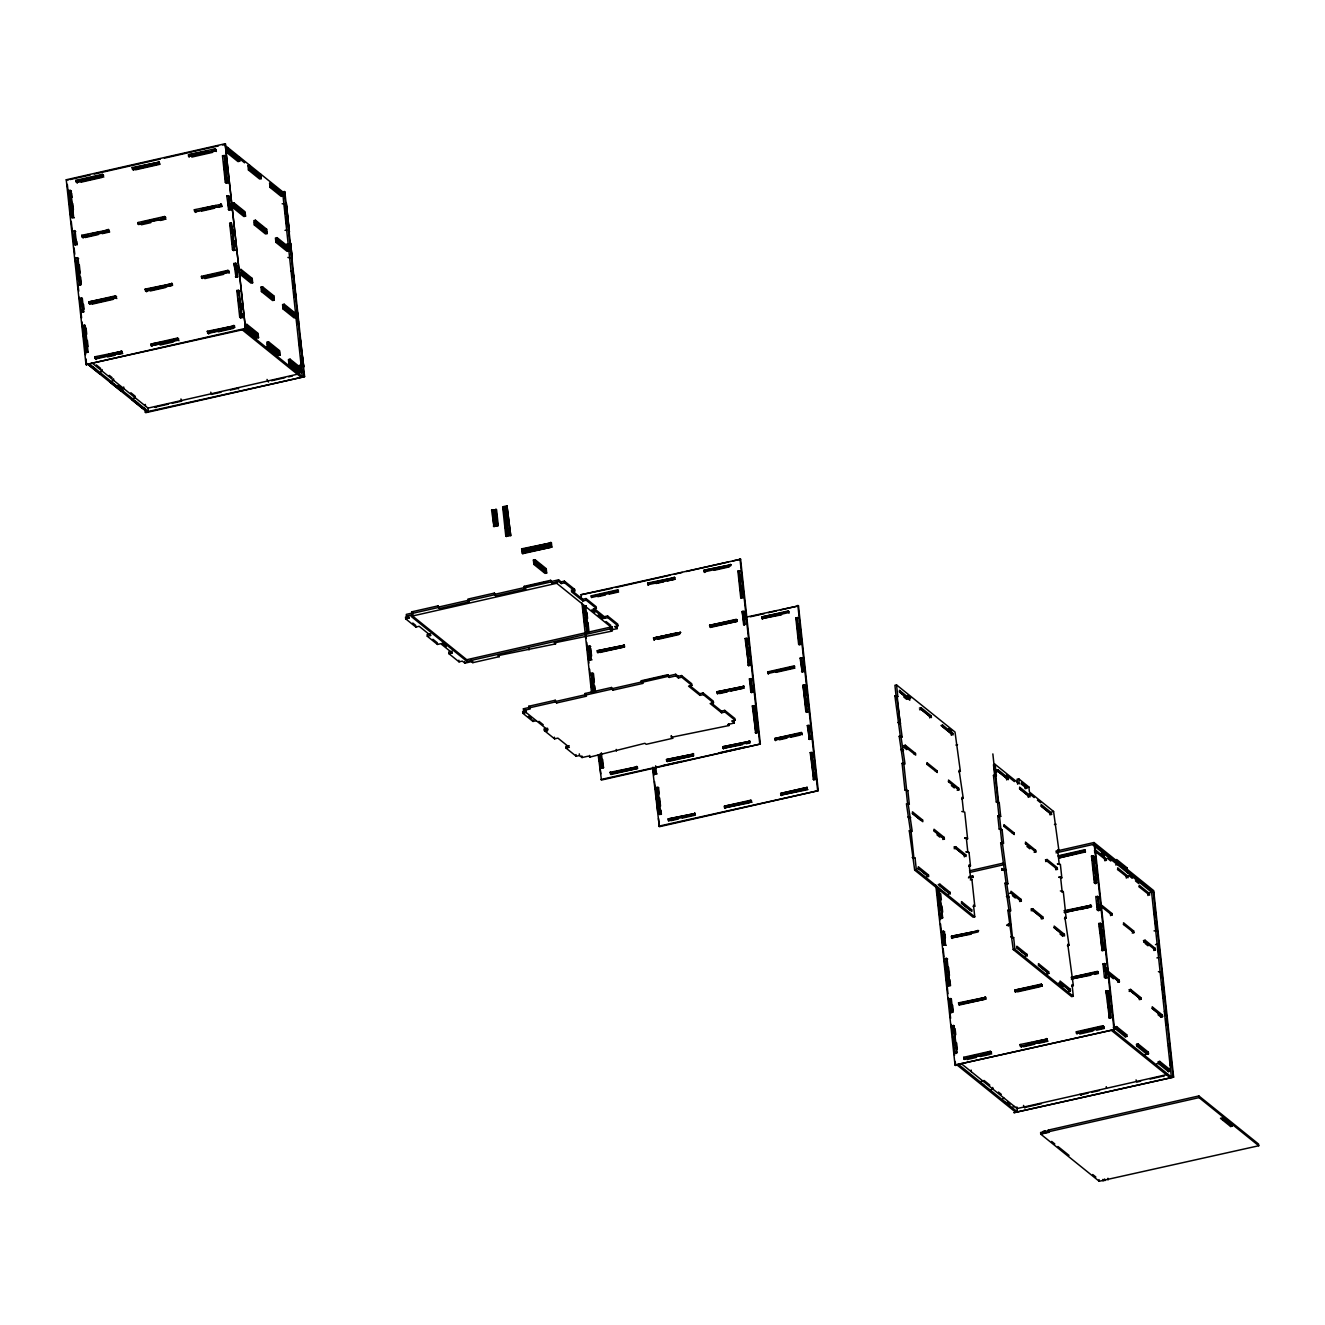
<?xml version="1.0" encoding="UTF-8"?>
<svg xmlns="http://www.w3.org/2000/svg" width="1325" height="1325" viewBox="0 0 1325 1325"><rect width="100%" height="100%" fill="white"/><g stroke="black" fill="none" stroke-linecap="round" stroke-linejoin="round"><path stroke-width="1.5" d="M258.541 337.693L258.077 333.37L246.897 324.36L245.241 324.741L245.705 329.064L256.884 338.074L258.541 337.693L247.361 328.683L85.993 364.574L66.25 179.769L225.151 143.729L245.539 329.047L225.151 143.729M68.536 179.918L66.25 179.769M70.192 179.538L90.233 174.999M94.241 174.088L160.358 159.083M164.366 158.172L218.476 145.899M222.484 145.005L225.797 144.243M77.347 183.032L75.906 180.332L102.389 174.337L103.648 175.364M132.185 167.579L159.298 162.081L159.48 163.753L132.997 169.749L132.185 167.579L133.626 170.262M211.801 150.172L215.577 149.311L215.76 150.984L188.63 156.483L188.465 154.81L214.948 148.798L216.207 149.824M76.535 180.846L103.019 174.85L103.201 176.507L76.718 182.519L75.906 180.332M134.703 167.662L159.298 162.081M188.465 154.81L208.008 151.033M76.088 182.005L102.572 175.993L103.83 177.02M132.351 169.236L159.48 163.753M188.63 156.483L215.114 150.47L216.389 151.497M226.376 148.251L228.032 147.887L228.496 152.209L239.676 161.219L238.02 161.6L226.84 152.59L226.376 148.251L231.163 152.127M81.14 182.171L101.942 177.451M135.514 169.832L160.11 164.25M191.794 157.079L212.613 152.358M226.84 152.59L228.496 152.209M68.519 190.535L70.805 190.684L73.653 217.317L71.997 217.697L68.519 190.535L71.434 191.197M226.575 183.297L225.3 182.27L222.451 155.621L225.383 156.284M248.438 169.998L250.094 169.617L261.273 178.627L259.617 179.007L248.438 169.998L247.974 165.658L249.63 165.294L250.094 169.617M71.368 217.184L74.283 217.83M225.3 182.27L228.231 182.916L227.784 178.809M271.873 184.44L270.217 184.821L270.399 186.477L272.056 186.096L282.225 194.295L282.043 192.622L271.873 184.44L272.056 186.096M75.525 245.258L74.25 244.231L72.825 230.914L75.757 231.56M226.774 196.001L229.059 196.133L230.484 209.449L228.827 209.83L226.774 196.001L229.689 196.647M270.035 187.405L271.691 187.024L282.871 196.034L281.215 196.415L270.035 187.405L269.571 183.065L271.227 182.701L271.691 187.024M81.769 235.287L108.898 229.788L109.064 231.444L82.581 237.457L81.769 235.287L83.227 237.97M161.385 217.88L165.178 217.018L165.343 218.691L138.231 224.19L138.048 222.517L164.532 216.505L165.807 217.532M194.328 209.748L221.457 204.265L221.623 205.922L195.139 211.934L194.328 209.748L195.785 212.447M84.303 235.37L88.079 234.508M91.872 233.647L99.441 231.925M103.218 231.08L106.994 230.219M144.359 221.739L157.609 218.741M202.526 208.555L215.776 205.541M81.951 236.943L109.064 231.444M138.231 224.19L164.714 218.178L165.989 219.205M194.51 211.42L221.623 205.922M280.751 192.075L284.858 191.86L304.601 376.664L145.7 412.704L144.624 408.083M233.912 202.824L232.256 203.205L232.72 207.528L243.899 216.538L245.556 216.157L245.092 211.834L233.912 202.824L234.376 207.147L245.556 216.157M280.834 192.771L284.858 191.86M85.115 237.539L98.348 234.542M102.141 233.68L109.71 231.958M141.394 224.77L150.851 222.633M160.308 220.48L164.085 219.635M201.45 211.155L214.7 208.157M218.476 207.296L222.269 206.435M234.558 204.563L232.902 204.944L233.084 206.601L234.74 206.236L244.893 214.418L244.711 212.762L234.558 204.563L234.74 206.236M232.72 207.528L234.376 207.147M74.25 244.231L76.552 244.363L74.896 244.744L74.067 237.142M228.198 209.317L231.113 209.963L230.5 204.265M282.159 203.752L284.444 203.884M75.724 257.977L78.009 258.11L80.858 284.743L79.202 285.123L75.724 257.977L78.655 258.623M233.134 250.21L234.79 249.829L231.312 222.683L229.656 223.047L232.504 249.696L233.78 250.723M255.51 220.232L253.853 220.612L254.317 224.935L265.48 233.945L267.137 233.564L266.673 229.242L255.51 220.232L255.957 224.554L267.137 233.564M260.478 228.695L264.834 232.206L266.491 231.825L256.338 223.643L254.682 224.008L254.499 222.352M254.317 224.935L255.957 224.554M265.033 229.622L266.673 229.242M285.007 230.384L286.664 230.02M277.091 237.639L275.434 238.02L275.898 242.343L287.078 251.352L288.734 250.972L288.27 246.649L277.091 237.639L277.554 241.962L288.734 250.972M78.572 284.61L80.858 284.743M232.504 249.696L235.436 250.342M275.898 242.343L277.554 241.962M286.482 244.131L289.397 244.777M286.614 247.03L288.27 246.649M80.03 298.34L82.332 298.473L83.757 311.806L81.454 311.657L80.03 298.34L81.488 306.472M233.978 263.427L236.264 263.559L237.688 276.892L236.032 277.256L233.978 263.427L235.138 268.942M80.676 298.854L82.332 298.473M234.608 263.94L236.264 263.559M88.891 301.885L116.004 296.386L116.186 298.042L89.703 304.054L88.891 301.885L115.374 295.873L116.65 296.899M145.17 289.115L172.283 283.616L172.465 285.289L145.982 291.285L145.17 289.115L146.611 291.798M228.562 270.847L228.745 272.519L201.632 278.018L201.45 276.345L227.933 270.35L229.208 271.36M145.8 289.628L160.938 286.2M164.714 285.339L172.283 283.616M203.967 276.428L213.424 274.292M217.217 273.43L226.674 271.277M287.889 257.447L290.821 258.093M89.073 303.541L115.557 297.529L116.815 298.556M145.353 290.771L172.465 285.289M201.632 278.018L228.115 272.006L229.374 273.033M241.018 269.422L239.361 269.803L239.825 274.126L251.005 283.136L252.661 282.755L252.197 278.432L241.018 269.422L241.481 273.745L252.661 282.755M92.237 304.137L113.039 299.417M150.404 290.937L165.542 287.508M204.795 278.614L223.71 274.325M247.46 279.045L250.359 281.397L252.015 281.016L241.846 272.834L240.189 273.198L243.104 275.534M239.825 274.126L241.481 273.745M81.454 311.657L83.757 311.806M235.403 276.743L237.688 276.892M250.541 278.813L252.197 278.432M82.928 325.403L85.214 325.536L88.063 352.168L86.407 352.549L82.928 325.403L84.22 332.062M240.984 318.149L239.709 317.122L236.86 290.49L239.792 291.136M83.558 325.917L85.214 325.536M236.86 290.49L239.163 290.622L241.995 317.255L240.355 317.636L239.692 311.491M260.959 287.194L262.615 286.829L273.795 295.839L274.258 300.162L272.602 300.543L261.423 291.533L260.959 287.194L264.155 289.778M261.423 291.533L263.079 291.152L274.258 300.162M272.138 296.22L273.795 295.839M284.212 304.237L282.556 304.601L283.02 308.94L294.2 317.95L295.856 317.569L295.392 313.247L284.212 304.237L284.676 308.559L295.856 317.569M85.777 352.036L88.063 352.168M239.709 317.122L241.995 317.255M283.202 306.357L283.384 308.013L285.041 307.632L295.21 315.83L295.028 314.174L284.858 305.976L285.041 307.632M283.02 308.94L284.676 308.559M94.754 356.822L121.883 351.324L122.066 352.997L95.582 358.992L94.754 356.822L96.212 359.506M166.817 341.138L178.163 338.554L178.345 340.227L151.216 345.726L151.033 344.053L177.517 338.041L178.792 339.067M207.313 331.283L234.442 325.801L234.608 327.457L208.124 333.469L207.313 331.283L208.77 333.983M108.633 354.322L121.883 351.324M151.033 344.053L164.913 341.568M207.959 331.797L234.442 325.801M94.936 358.479L121.42 352.483L122.695 353.493L118.919 354.355M151.216 345.726L177.699 339.713L178.974 340.74M207.495 332.956L234.608 327.457M107.557 356.938L115.126 355.216M160.06 345.03L173.293 342.016M218.227 331.83L233.366 328.401M247.725 327.772L247.543 326.099L257.712 334.298L257.878 335.954L247.725 327.772L246.069 328.136L254.781 335.159M85.993 364.574L244.91 328.534M100.634 371.629L102.29 371.248L102.108 369.576M101.296 373.368L99.64 373.733L88.46 364.723M268.495 341.767L266.838 342.148L267.302 346.471L278.482 355.481L280.138 355.1L279.674 350.777L268.495 341.767L268.958 346.09L280.138 355.1M269.141 343.506L267.484 343.887L267.667 345.543L269.323 345.179L279.476 353.361L279.31 351.705L269.141 343.506L269.323 345.179M112.078 380.838L113.718 380.457L113.553 378.801M267.302 346.471L268.958 346.09M110.058 382.13L121.221 391.14L122.877 390.776M290.092 359.174L288.436 359.555L288.9 363.878L300.079 372.888L301.736 372.507L301.272 368.184L290.092 359.174L290.556 363.497L301.736 372.507M133.659 398.245L135.316 397.864L135.15 396.208L130.86 392.747M288.9 363.878L290.556 363.497M299.417 365.253L301.702 365.385M299.616 368.565L301.272 368.184M144.475 408.183L142.818 408.547L131.639 399.537M92.137 363.05L148.019 408.117L296.999 374.329M155.273 407.123L168.523 404.125M172.3 403.264L181.757 401.111M221.01 392.217L211.553 394.353L210.741 392.183M230.484 390.063L238.036 388.357M271.625 380.739L284.858 377.724M288.651 376.88L292.428 376.018M145.071 412.191L304.601 376.664M506.978 505.819L502.672 506.796L505.802 536.095L510.738 535.631L506.978 505.819L510.738 535.631M491.608 510.059L496.56 509.595L498.266 525.578L493.96 526.555L491.608 510.059L495.119 509.91M504.146 507.823L507.624 534.969L509.28 534.604L506.978 534.455L504.146 507.823L506.432 507.955L506.862 512.063M496.792 524.534L494.507 524.402L493.082 511.086L495.368 511.218L496.395 520.742M504.775 508.336L506.432 507.955M493.082 511.086L495.368 511.218M494.507 524.402L496.163 524.021L494.738 510.705M493.331 526.042L498.266 525.578M505.802 536.095L510.108 535.118M521.636 548.848L551.399 542.753L551.862 547.076L522.729 553.684L521.636 548.848L522.729 553.684M522.265 549.362L551.399 542.753M527.698 551.2L523.905 552.061L523.093 549.875L550.223 544.393L550.388 546.049L531.474 550.339M523.093 549.875L550.223 544.393M523.276 551.548L550.388 546.049M522.1 553.188L551.862 547.076M533.395 560.044L535.052 559.68L546.231 568.69L546.695 573.013L545.039 573.394L533.859 564.384L533.395 560.044L538.182 563.903M538.579 566.967L534.223 563.456L534.058 561.783L535.697 561.419L545.867 569.601L546.049 571.274L544.393 571.638L541.494 569.303M534.223 563.456L535.88 563.075L535.697 561.419M533.859 564.384L535.515 564.003L546.695 573.013M544.575 569.054L546.231 568.69M545.867 569.601L544.211 569.982L544.393 571.638M411.644 611.852L412.903 612.879L406.295 614.386L406.46 616.042L413.085 614.552L411.644 611.852L438.128 605.856L439.569 608.539L469.365 601.782L467.924 599.099L494.407 593.087L495.848 595.77L525.644 589.012L524.203 586.329L550.687 580.317L552.128 583.017L558.753 581.509L561.287 583.563L564.599 582.801L574.768 591L571.456 591.745L582.884 600.97L586.197 600.208L596.366 608.407L593.053 609.152L604.482 618.378L607.794 617.616L617.947 625.814L614.651 626.559L617.185 628.613L610.56 630.104L610.378 628.447M526.721 586.412L547.523 581.692M439.387 606.867L469.182 600.109M495.666 594.113L525.462 587.356M551.945 581.344L558.57 579.837L561.104 581.89L561.287 583.563M411.81 613.525L438.293 607.513L439.569 608.539M468.089 600.755L494.573 594.759L495.848 595.77M524.203 586.329L524.369 587.985L550.852 581.99L552.128 583.017M407.173 616.804L405.516 617.185L405.698 618.841L415.851 627.04L419.164 626.294L430.608 635.503L427.296 636.248L427.114 634.592L430.426 633.83L430.608 635.503M561.104 581.89L564.417 581.145L574.586 589.327L574.768 591M556.715 583.282L411.048 616.324L466.947 661.374L612.597 628.332L556.715 583.282L556.533 581.625M405.698 618.841L409.011 618.096L408.829 616.423M572.93 589.708L574.586 589.327M581.509 598.834L581.062 594.726L740.609 559.2L760.351 744.004L601.451 780.044L598.171 754.902M611.868 588.399L581.062 594.726M615.893 587.488L670.202 575.166M674.226 574.255L682.276 572.433M686.284 571.522L728.535 561.949M732.559 561.022L740.609 559.2M591.348 595.803L617.831 589.807L618.013 591.463L591.53 597.476L591.348 595.803L591.53 597.476M647.627 583.05L648.438 585.219L647.627 583.05L674.74 577.551L674.922 579.224L667.353 580.93M703.906 570.28L731.019 564.781L703.906 570.28L704.718 572.466L704.536 570.793M591.977 596.316L618.477 590.321M648.256 583.563L674.74 577.551M571.274 590.089L582.702 599.298L586.014 598.552L596.184 606.734L596.366 608.407M647.809 584.706L674.922 579.224M704.088 571.953L730.572 565.941L730.39 564.268M597.84 596.697L605.409 594.991M609.185 594.13L618.642 591.977M656.007 583.513L663.577 581.791M714.175 570.313L729.313 566.885M583.961 606.005L586.246 606.154L583.961 606.005L586.809 632.654L589.095 632.787M737.892 571.092L740.195 571.241L737.892 571.092L740.741 597.741L743.043 597.873M427.296 636.248L437.449 644.447L440.761 643.702L452.206 652.91L448.893 653.656L448.711 651.999L452.024 651.237L452.206 652.91M594.296 608.639L604.299 616.705L607.612 615.959L617.781 624.141L617.947 625.814M412.472 615.943L466.764 659.717L612.432 626.675M740.741 597.741L742.398 597.36L739.549 570.727M448.893 653.656L459.046 661.854L462.359 661.109L464.909 663.146L471.518 661.655L472.793 662.666L499.277 656.67L499.094 654.997M499.277 656.67L498.001 655.643L555.556 643.9L555.374 642.227M611.024 628.961L611.835 631.131L554.281 642.873L555.556 643.9M588.283 646.385L590.569 646.517L588.283 646.385L589.708 659.701L591.993 659.833M742.215 611.471L743.872 611.09L745.296 624.423L743.64 624.787L742.215 611.471L744.269 625.301M742.845 611.984L744.501 611.603L745.312 619.222M624.522 646.915L597.393 652.413L597.227 650.757L624.34 645.258L624.522 646.915L599.927 652.496M653.507 637.987L680.619 632.489L653.507 637.987L654.318 640.157L654.136 638.501M709.769 625.218L736.899 619.736L737.081 621.392L710.598 627.404L709.769 625.218L710.598 627.404M655.262 637.706L677.357 632.688M709.488 625.4L735.607 619.487M743.64 617.665L798.495 605.873L818.254 790.677L659.337 826.717L652.562 768.715M597.227 650.757L624.34 645.258M710.415 625.731L736.899 619.736M750.298 616.804L764.359 613.608M768.368 612.697L776.4 610.875M780.425 609.964L798.495 605.873M653.672 639.66L680.156 633.648L679.99 631.975M709.952 626.891L737.081 621.392M658.094 639.312L678.897 634.592M781.535 614.833L761.974 618.609L761.809 616.953L788.292 610.941L789.104 613.127M761.809 616.953L788.922 611.454M761.974 618.609L788.458 612.614L788.292 610.941M589.708 659.701L591.364 659.337L589.94 646.004M795.795 617.765L798.081 617.897L795.795 617.765L798.644 644.397L800.929 644.546L800.052 636.348M593.136 691.882L591.165 673.448L592.822 673.067L594.793 691.501M749.635 659.585L750.248 665.299L748.592 665.68L745.114 638.534L747.399 638.667L748.012 644.364M591.165 673.448L593.467 673.58L594.329 681.779M745.114 638.534L747.399 638.667M528.758 706.258L530.033 707.285L523.408 708.792L523.59 710.448L530.215 708.958L528.758 706.258L555.241 700.263L556.699 702.946L586.495 696.188L585.037 693.505L611.521 687.493L612.978 690.176L642.774 683.418L641.317 680.735L667.8 674.723L669.257 677.423L675.866 675.916L678.417 677.969L681.729 677.207L691.882 685.406L688.569 686.151L700.014 695.377L703.327 694.615L713.479 702.813L710.167 703.558L721.612 712.784L724.908 712.022L735.077 720.22L731.764 720.966L734.315 723.019L727.69 724.527L728.965 725.537L671.411 737.28L671.228 735.623L672.686 738.307L646.202 744.319L644.927 743.292L589.923 757.072L588.648 756.062L582.023 757.552L579.489 755.515L579.307 753.842M641.963 681.249L668.446 675.237M556.517 701.289L586.312 694.532L585.037 693.505M612.796 688.52L642.592 681.762M669.075 675.75L675.7 674.259L678.234 676.297L678.417 677.969M528.94 707.931L555.423 701.919L556.699 702.946M585.219 695.161L611.703 689.166L612.978 690.176M641.317 680.735L641.499 682.408L667.982 676.396L669.257 677.423M522.828 713.247L526.124 712.502L525.959 710.846L522.646 711.591L522.828 713.247L532.981 721.446L536.294 720.701M678.234 676.297L681.547 675.551L691.716 683.733L691.882 685.406M747.946 665.167L750.248 665.299M800.118 658.144L802.403 658.277L800.118 658.144L802.172 671.974L803.828 671.593L801.774 657.763M767.672 671.891L794.155 665.879L794.338 667.552L767.854 673.547L767.672 671.891L768.483 674.061M768.301 672.404L794.801 666.392M776.053 672.355L794.967 668.065M749.42 678.897L751.706 679.029L749.42 678.897L750.844 692.213L753.13 692.362L752.418 685.704M544.244 728.998L547.556 728.237L547.722 729.909L544.409 730.655L544.244 728.998L547.142 731.334M689.828 685.638L699.832 693.704L703.144 692.958L713.297 701.14L713.479 702.813M801.542 671.46L803.198 671.079M716.891 691.816L744.021 686.317L716.891 691.816L717.073 693.488L744.186 687.99L730.953 690.987M719.608 693.571L727.16 691.849M544.409 730.655L554.579 738.853L557.891 738.108L569.319 747.317L566.007 748.062L565.841 746.406L569.137 745.644M803 685.191L804.656 684.81L807.505 711.459L805.848 711.823L803 685.191L806.478 712.337L808.134 711.972M803.646 685.704L805.285 685.323M711.426 703.045L721.429 711.111L724.742 710.366L734.895 718.548L735.077 720.22M752.318 705.96L754.604 706.092L752.318 705.96L755.797 733.106L757.453 732.725L753.975 705.579M566.007 748.062L576.176 756.26L579.489 755.515M896.561 684.926L894.922 685.29L896.164 696.95L897.82 696.569L896.561 684.926L955.01 732.029L960.36 771.332L958.72 771.713M896.545 695.559L902.126 736.948L900.47 737.329L894.888 695.923L897.82 696.569M601.219 767.506L603.504 767.639L601.219 767.506L599.91 755.217M755.167 732.592L756.807 732.212M909.629 698.49L899.46 690.292L899.642 691.965L909.811 700.163L909.629 698.49L907.973 698.871L899.261 691.849M810.668 735.69L811.033 739.019L809.376 739.4L807.322 725.57L809.608 725.702L809.691 731.847M807.322 725.57L809.608 725.702M610.212 772.293L637.325 766.794L637.507 768.467L611.024 774.463L610.212 772.293L611.024 774.463M666.492 759.523L693.604 754.024L666.492 759.523L666.674 761.196L693.787 755.697L669.191 761.279M742.497 744.65L722.937 748.426L722.771 746.753L749.884 741.271L750.066 742.928L746.273 743.789M610.842 772.806L637.325 766.794M722.771 746.753L749.884 741.271M610.394 773.949L637.507 768.467M722.937 748.426L749.42 742.414L749.254 740.758M801.459 734.149L774.976 740.145L774.794 738.489L801.277 732.477L802.089 734.663L801.277 732.477M774.794 738.489L801.907 732.99M600.805 779.531L760.351 744.004M662.417 765.684L681.332 761.395M718.697 752.915L745.18 746.902M779.382 739.797L786.951 738.091M790.743 737.23L800.201 735.093M919.401 708.08L921.057 707.699L931.227 715.898L931.409 717.57L921.239 709.372L921.057 707.699M919.583 709.753L921.239 709.372M654.186 768.086L654.798 773.8L656.455 773.419L655.643 765.817M808.747 738.886L810.403 738.505L808.979 725.189M654.798 773.8L657.101 773.933M897.737 722.572L899.393 722.191M920.858 709.256L929.57 716.278L931.227 715.898M899.012 723.582L900.669 723.218M660.976 810.204L661.407 814.312L659.121 814.179L656.273 787.53L658.558 787.679L659.221 793.824M814.693 773.253L815.339 779.398L813.699 779.779L810.204 752.617L812.507 752.766L812.937 756.857M656.273 787.53L658.558 787.679M810.204 752.617L812.507 752.766M942.655 725.106L942.837 726.779L952.99 734.977L952.824 733.305L942.655 725.106L940.998 725.487L951.168 733.686L951.35 735.342M900.867 735.922L905.025 764.012L902.093 763.349L903.368 764.376L899.211 736.303L902.126 736.948M951.168 733.686L952.824 733.305M905.339 745.246L903.683 745.611L915.674 755.101L915.492 753.428L905.339 745.246L905.522 746.902L903.865 747.283L906.764 749.619M900.636 749.619L902.275 749.238M901.894 750.646L903.551 750.265M913.852 753.809L915.492 753.428M955.872 745.081L957.528 744.7M813.053 779.266L815.339 779.398M668.098 818.949L695.227 813.467L668.098 818.949L668.28 820.622L694.764 814.61L694.598 812.954M749.784 802.784L724.56 807.852L724.378 806.196L750.861 800.184L751.689 802.354L750.861 800.184M780.657 793.427L807.14 787.414L780.657 793.427L780.839 795.099L807.952 789.601M724.378 806.196L751.507 800.697M724.56 807.852L751.043 801.857M780.839 795.099L807.322 789.087L807.14 787.414M670.814 820.705L678.383 818.983M682.16 818.138L695.41 815.123M658.707 826.204L818.254 790.677M935.433 771.216L937.09 770.835L937.272 772.508L926.722 764.194M995.141 764.376L993.485 764.74L994.727 776.4L993.452 775.373L996.383 776.019L995.141 764.376L1019.273 783.82L1018.743 778.835L1017.087 779.199L1017.617 784.201M902.093 763.349L904.942 789.998L907.873 790.644L909.331 804.374L906.416 803.728L910.573 831.802L909.298 830.792L912.229 831.438L908.072 803.348M998.023 769.742L998.205 771.415L1008.375 779.597L1008.192 777.941L998.023 769.742L996.383 770.123L1006.536 778.322L1006.718 779.978M904.942 789.998L907.873 790.644M996.549 771.779L998.205 771.415M957.031 788.623L958.687 788.243L958.869 789.915L957.213 790.28M1006.536 778.322L1008.192 777.941M961.602 798.776L963.258 798.395L959.101 770.322L960.36 771.332M1026.544 786.636L1024.887 787.017L1025.053 788.673L1026.709 788.309L1026.544 786.636L1021.459 782.545L1021.641 784.201M1027.239 787.398L1028.896 787.017L1029.426 792.019L1053.574 811.463L1058.94 850.782L1057.284 851.163M907.84 817.045L909.497 816.68M909.099 818.072L910.755 817.691M993.452 775.373L996.301 802.006L999.232 802.668L1000.69 816.399L997.775 815.753L1000.69 816.399M1019.422 788.706L1028.134 795.729L1029.79 795.348L1029.972 797.004L1019.803 788.822L1019.621 787.149L1029.79 795.348M922.614 820.026L912.461 811.844L912.627 813.5L922.796 821.699L922.614 820.026L920.958 820.407L912.246 813.384M996.301 802.006L999.232 802.668M961.801 811.48L964.733 812.126L967.581 838.775L964.65 838.112L967.581 838.775M1051.918 811.844L1053.574 811.463M1049.731 813.119L1051.387 812.755L1051.57 814.411L1049.913 814.792L1049.731 813.119L1041.019 806.113M942.738 839.47L944.394 839.106L944.212 837.433L942.555 837.814L933.843 830.792M997.775 815.753L999.199 829.069L1002.114 829.715L1003.588 843.445L1000.657 842.799L1006.238 884.206L1007.894 883.825L1002.313 842.435M999.199 829.069L1002.114 829.715M1012.416 833.259L1014.072 832.878L1014.238 834.551L1003.704 826.237M955.64 846.658L955.822 848.315L965.991 856.513L965.809 854.84L955.64 846.658L953.983 847.023L964.153 855.221L964.335 856.878M1054.435 824.531L1056.091 824.15M912.147 857.424L915.078 858.07L916.32 869.73L974.753 916.834L973.097 917.198L914.664 870.094L909.298 830.792M954.166 848.696L955.822 848.315M913.422 858.451L915.078 858.07M969.039 852.505L966.124 851.859L969.039 852.505L970.463 865.821L968.807 866.202M964.153 855.221L965.809 854.84M916.85 868.819L918.507 868.438L928.659 876.637L928.494 874.964L918.324 866.782L918.507 868.438M914.664 870.094L916.32 869.73M1034.013 850.667L1035.653 850.286L1035.835 851.958L1034.179 852.323M918.126 868.322L926.838 875.345L928.494 874.964M969.486 870.79L1003.621 863.039M1055.843 851.197L1094.003 842.534L1153.711 890.665L1173.635 1077.126L1014.105 1112.669L1173.635 1077.126M969.668 872.446L1003.803 864.712M1056.025 852.853L1094.185 844.207L1153.893 892.338M1084.612 849.789L1058.128 855.801L1058.94 857.971L1085.423 851.958L1084.612 849.789L1085.423 851.958M968.906 876.686L972.683 875.825L972.865 877.498L972.683 875.825M1058.758 856.314L1085.241 850.302M1003.505 869.448L1005.162 869.067M1057.251 867.693L1047.098 859.494L1045.442 859.875L1057.433 869.366L1055.777 869.73L1055.594 868.074L1057.251 867.693L1057.433 869.366M939.922 884.189L940.104 885.845L950.257 894.044L950.091 892.371L939.922 884.189L938.266 884.553L948.435 892.752L948.601 894.425M968.442 877.846L972.235 876.984M1002.015 870.227L1001.849 868.554L1002.015 870.227L1005.808 869.366M1084.778 851.445L1058.94 857.971M1004.781 870.459L1006.437 870.094M1045.624 861.548L1047.28 861.167L1047.098 859.494M1106.226 858.666L1096.057 850.468L1094.4 850.849L1106.392 860.323L1104.752 860.703L1104.57 859.031L1106.226 858.666L1106.392 860.323M970.281 879.933L971.937 879.552L974.786 906.201L973.13 906.565M1094.582 852.505L1096.239 852.141L1096.057 850.468M941.661 918.672L940.386 917.645L937.537 891.013L939.193 890.632L942.688 917.794L941.032 918.159L940.584 914.068M1060.398 864.529L1057.483 863.867L1060.398 864.529L1061.822 877.846L1058.89 877.2L1061.822 877.846M1095.593 883.758L1094.334 882.732L1091.485 856.099L1094.4 856.745M937.537 891.013L939.839 891.145M1091.485 856.099L1093.771 856.232L1096.62 882.881L1094.963 883.245L1094.301 877.1M948.435 892.752L950.091 892.371M1006.636 882.798L1010.793 910.888L1007.861 910.225L1009.137 911.252L1004.979 883.179L1007.894 883.825M1115.103 859.925L1116.76 859.561L1126.929 867.742L1127.459 872.744M1115.65 864.927L1117.306 864.546L1117.124 862.89M1009.551 893.332L1011.19 892.951L1021.36 901.133L1019.703 901.513L1019.521 899.857L1010.809 892.835M1125.273 868.123L1126.929 867.742M1006.404 896.495L1008.06 896.114M1007.662 897.522L1009.319 897.141M971.672 909.778L961.519 901.596L961.702 903.253L971.854 911.451L971.672 909.778L970.032 910.159L961.321 903.137M940.386 917.645L942.688 917.794M1094.334 882.732L1096.62 882.881M1019.521 899.857L1021.177 899.476L1021.36 901.133M1060.364 890.93L1063.296 891.576L1066.145 918.208L1064.488 918.589M1117.455 869.415L1127.989 877.73L1127.823 876.073L1126.167 876.438L1126.333 878.111M1061.64 891.957L1063.296 891.576M1032.622 908.685L1030.966 909.066L1041.119 917.264L1041.301 918.921L1042.957 918.54L1042.775 916.883L1032.622 908.685L1032.788 910.358L1042.957 918.54M1031.132 910.739L1032.788 910.358M941.86 931.392L944.145 931.525L945.57 944.841L943.913 945.222L941.86 931.392L944.791 932.038M1098.491 910.822L1097.216 909.795L1095.792 896.478L1098.723 897.124M951.433 936.262L978.562 930.763L951.433 936.262L951.615 937.934L971.175 934.158M1063.992 910.739L1091.121 905.24L1064.637 911.252L1064.803 912.908M1006.669 925.065L1010.693 924.154M1041.119 917.264L1042.775 916.883M1065.184 911.799L1091.419 905.836M1149.934 892.57L1153.247 891.824L1173.006 1076.629M951.615 937.934L978.098 931.922L977.916 930.266M1064.174 912.395L1091.287 906.913M1007.282 925.579L1011.29 924.668M1065.515 912.378L1091.634 906.449M1139.053 886.823L1149.587 895.137L1149.421 893.481L1147.765 893.845L1147.93 895.518M1079.941 909.48L1089.398 907.343M943.284 944.708L946.216 945.354M1097.216 909.795L1100.148 910.441L1099.535 904.727M1097.862 910.308L1099.518 909.927L1098.094 896.611M1010.71 936.874L1013.642 937.52L1014.884 949.18L1073.316 996.267L1071.66 996.648L1013.227 949.545L1007.861 910.225M1101.721 906.963L1112.271 915.26L1112.089 913.604L1110.433 913.985L1110.615 915.641M1011.985 937.901L1013.642 937.52M948.866 986.098L947.59 985.071L944.758 958.439L947.673 959.085M1098.69 923.525L1100.976 923.657L1103.824 950.307L1102.168 950.671L1098.69 923.525L1100.976 923.657M1054.004 927.649L1062.716 934.672L1064.372 934.291L1064.555 935.947L1054.385 927.765L1054.203 926.092L1064.372 934.291M1013.227 949.545L1014.884 949.18M1016.689 947.773L1025.401 954.795L1027.057 954.414L1027.239 956.087L1017.07 947.888L1016.888 946.232L1027.057 954.414M1067.37 945.653L1069.027 945.272L1064.869 917.198L1066.145 918.208M1132.03 931.392L1133.687 931.011L1133.869 932.668L1132.213 933.048M1154.042 930.862L1156.327 930.995M947.59 985.071L950.522 985.734L949.859 979.573M1101.539 950.157L1103.824 950.307M1155.284 948.418L1145.115 940.22L1143.458 940.601L1155.466 950.075L1153.81 950.456L1153.628 948.799L1155.284 948.418L1155.466 950.075M948.236 985.585L949.892 985.22L947.044 958.571M1143.641 942.274L1145.297 941.893L1145.115 940.22M1155.499 944.593L1157.156 944.228M1046.998 972.202L1048.655 971.821L1048.82 973.494L1047.164 973.858L1046.998 972.202L1038.287 965.18M949.064 998.818L951.35 998.951L952.774 1012.267L951.118 1012.648L949.064 998.818L951.35 998.951M1105.696 978.247L1104.421 977.221L1102.996 963.904L1104.653 963.523L1106.723 977.353L1105.067 977.734M1102.996 963.904L1105.298 964.037M958.555 1002.859L985.668 997.361L985.85 999.033L959.366 1005.029L958.555 1002.859L959.366 1005.029M1041.5 985.75L1015.016 991.762L1014.834 990.09L1041.318 984.094L1042.129 986.264L1041.318 984.094M1156.924 957.909L1158.58 957.544M959.184 1003.373L985.668 997.361M1014.834 990.09L1041.947 984.608M1090.839 975.217L1071.296 978.993L1097.779 972.997L1097.597 971.324L1071.113 977.337L1098.226 971.838M958.737 1004.532L985.85 999.033M1017.534 991.845L1040.241 986.694M1094.632 974.355L1098.408 973.494M1058.609 983.084L1060.265 982.703L1070.418 990.901L1068.762 991.266L1068.596 989.609L1059.884 982.587M1107.568 974.041L1109.224 973.676L1119.393 981.858L1117.737 982.239L1117.555 980.583L1108.843 973.56M950.489 1012.134L952.774 1012.267M1104.421 977.221L1107.352 977.867M1071.693 986.015L1073.349 985.651L1067.751 944.245L1069.027 945.272M1068.596 989.609L1070.252 989.228L1070.418 990.901M1117.555 980.583L1119.211 980.202L1119.393 981.858M1158.398 971.656L1161.313 972.302L1161.76 976.392M956.07 1053.524L954.812 1052.514L951.963 1025.865L953.619 1025.5L957.097 1052.646L955.441 1053.027M1105.895 990.951L1108.18 991.083L1111.029 1017.733L1109.373 1018.097L1105.895 990.951L1106.971 995.572M951.963 1025.865L954.248 1026.014M1106.524 991.464L1108.18 991.083M1130.639 989.411L1128.983 989.792L1139.152 997.973L1139.334 999.646L1140.991 999.265L1140.808 997.609L1130.639 989.411L1130.821 991.083L1140.991 999.265M1129.165 991.448L1130.821 991.083M1139.152 997.973L1140.808 997.609M954.812 1052.514L957.097 1052.646M1108.743 1017.6L1111.029 1017.733M981.444 1053.938L990.918 1051.802L991.083 1053.458L963.971 1058.957L963.788 1057.284L990.272 1051.288L991.547 1052.315M1020.068 1044.531L1047.181 1039.032L1047.363 1040.688L1020.879 1046.7L1020.068 1044.531L1021.525 1047.214M1103.46 1026.262L1103.642 1027.935L1076.529 1033.434L1076.347 1031.761L1102.831 1025.749L1104.106 1026.776M970.099 1056.522L977.668 1054.799M1028.266 1043.322L1032.059 1042.46M1033.947 1042.03L1047.181 1039.032M1080.769 1031.413L1101.572 1026.693M963.971 1058.957L990.454 1052.944L991.729 1053.971M1020.25 1046.187L1047.363 1040.688M1076.529 1033.434L1103.013 1027.422L1104.288 1028.448L1096.719 1030.154M1152.038 1008.375L1160.75 1015.381L1162.406 1015.016L1162.572 1016.673L1160.932 1017.053L1158.017 1014.718M967.134 1059.553L976.591 1057.4M980.367 1056.538L989.825 1054.402M1023.413 1046.783L1034.759 1044.216M1038.535 1043.355L1048.009 1041.202M1079.693 1034.013L1092.926 1031.016M1113.265 1027.322L1116.577 1026.577L1126.73 1034.759L1126.912 1036.432L1125.256 1036.812L1115.103 1028.614L1114.921 1026.941M1113.447 1028.995L1116.76 1028.233L1126.912 1036.432M955.027 1065.052L1114.573 1029.525L955.027 1065.052L935.798 885.1M1126.73 1034.759L1125.074 1035.14L1125.256 1036.812M1148.328 1052.166L1146.672 1052.547L1146.854 1054.22L1136.684 1046.021L1136.519 1044.348L1138.175 1043.984L1148.328 1052.166L1148.51 1053.839L1145.197 1054.584M981.096 1081.316L982.753 1080.935M1136.684 1046.021L1138.341 1045.64L1148.51 1053.839M991.266 1089.498L992.922 1089.133L992.74 1087.461M1159.773 1061.391L1158.116 1061.756L1158.282 1063.428L1168.451 1071.627L1170.108 1071.246L1169.925 1069.573L1159.773 1061.391L1159.938 1063.048L1170.108 1071.246M1002.694 1098.723L1004.35 1098.342M1156.626 1063.809L1159.938 1063.048M1169.925 1069.573L1168.269 1069.954L1168.451 1071.627M1012.863 1106.905L1014.519 1106.541M1167.673 1074.426L1017.053 1108.578L961.155 1063.528M1026.196 1107.17L1041.334 1103.725M1080.587 1094.831L1088.156 1093.108M1091.932 1092.247L1099.502 1090.541M1140.643 1081.2L1136.867 1082.061L1136.055 1079.892M1150.117 1079.063L1163.35 1076.049M1044.083 1133.422L1043.272 1131.235L1044.928 1130.854L1045.74 1133.041L1049.052 1132.295L1048.241 1130.109L1198.86 1095.941L1258.568 1144.071L1258.75 1145.744L1099.203 1181.271L1040.771 1134.167L1040.605 1132.494L1043.901 1131.749L1044.083 1133.422L1040.771 1134.167M1045.557 1131.368L1048.87 1130.622M1043.454 1132.908L1045.74 1133.041M1048.241 1130.109L1048.423 1131.782L1199.042 1097.613L1258.75 1145.744M1223.041 1120.37L1222.876 1118.714L1230.494 1124.859L1232.151 1124.478L1232.316 1126.151L1230.66 1126.515L1220.507 1118.333L1222.163 1117.952L1232.316 1126.151M1018.743 778.835L1028.896 787.017M1021.078 783.936L1026.709 788.309M1122.209 866.981L1119.658 864.927L1119.476 863.271M224.14 144.624L282.573 191.728L302.315 376.532L243.883 329.428M907.542 695.476L910.706 698.027M948.617 728.584L951.764 731.118M1006.354 775.125L1014.403 781.601M1029.392 793.692L1034.212 797.584M1037.425 800.168L1040.655 802.768M1051.387 812.755L1041.218 804.557L1041.4 806.229L1051.57 814.411M239.858 159L244.595 162.826M247.742 165.36L250.905 167.911M254.367 170.809L257.563 173.393M1101.158 853.25L1104.387 855.851M1107.601 858.434L1110.814 861.035M1129.016 875.709L1132.246 878.309M1135.459 880.893L1138.672 883.493M1127.823 876.073L1117.654 867.875L1117.836 869.548M1149.421 893.481L1139.252 885.282L1139.434 886.955M227.204 151.663L233.018 156.35M248.802 169.07L251.7 171.405M274.755 189.988L279.111 193.5M903.799 697.016L906.698 699.368M894.888 695.923L896.164 696.95M1058.94 850.782L1057.665 849.756L1059.122 863.503M899.211 736.303L900.47 737.329M937.09 770.835L926.937 762.653L927.119 764.31M958.687 788.243L948.534 780.061L948.7 781.717M1014.072 832.878L1003.903 824.68L1004.085 826.353M1035.653 850.286L1025.5 842.087L1025.682 843.76M948.319 781.601L958.869 789.915M1025.302 843.644L1035.835 851.958M1112.089 913.604L1101.936 905.406L1102.102 907.078M1133.687 931.011L1123.534 922.813L1123.699 924.486M240.338 212.464L243.237 214.799M279.178 243.767L276.263 241.415L276.097 239.759M951.4 785.609L954.315 787.944M1026.925 846.476L1029.823 848.812M1123.318 924.37L1133.869 932.668M1145.098 943.433L1147.997 945.785M963.258 798.395L961.983 797.368L963.457 811.099M291.02 270.797L292.295 271.824M1000.657 842.799L1001.932 843.826L1000.458 830.096M1102.4 936.99L1102.218 929.885M1161.478 984.591L1162.721 990.818M295.972 298.986L292.842 269.687L295.757 297.032M293.868 297.446L294.1 294.15M1162.903 997.907L1164.162 998.934L1163.731 994.843M297.148 310.067L298.854 326.049M1004.979 883.179L1006.238 884.206M1164.36 1011.654L1165.636 1012.681M944.212 837.433L934.042 829.251L934.224 830.908L944.394 839.106M1021.177 899.476L1011.025 891.278L1011.19 892.951M1119.211 980.202L1109.042 972.003L1109.224 973.676M1162.406 1015.016L1152.237 1006.818L1152.419 1008.491L1162.572 1016.673M236.976 270.217L237.076 265.745M261.787 290.606L266.143 294.117M283.384 308.013L289.198 312.7M936.924 834.8L939.839 837.135M1012.449 895.667L1015.347 898.002M1060 933.992L1062.898 936.328L1062.716 934.672M1109.025 975.217L1113.381 978.728M970.463 865.821L969.188 864.794L970.662 878.541L971.937 879.552M296.75 324.493L296.684 318.348M1165.785 1024.97L1165.718 1018.826M138.048 222.517L138.86 224.687M201.45 276.345L202.261 278.532M974.786 906.201L973.511 905.174L974.753 916.834M1073.349 985.651L1072.074 984.624L1073.316 996.267M1170.108 1065.35L1169.859 1057.665M1048.655 971.821L1038.485 963.639L1038.668 965.296L1048.82 973.494M1070.252 989.228L1060.083 981.047L1060.265 982.703M251.634 329.892L256.421 333.751M1120.718 1031.628L1123.633 1033.964M1136.519 1044.348L1143.773 1050.212M1161.015 1064.108L1163.913 1066.443M273.463 350.231L277.819 353.742M293.62 366.462L299.417 371.149M1060.05 984.243L1062.965 986.595M534.058 561.783L546.049 571.274M1112.917 1029.889L1171.35 1076.993L1151.591 892.189L1093.158 845.085L1094.814 844.721L1114.573 1029.525M591.662 609.931L594.859 612.514M598.055 615.082L602.842 618.941M606.038 621.524L610.825 625.383M242.227 329.793L300.659 376.896M1111.261 1030.27L1169.693 1077.374M610.56 630.104L611.835 631.131M1162.721 1075.552L1163.979 1076.562M1076.347 1031.761L1077.159 1033.931M524.369 587.985L525.644 589.012M641.499 682.408L642.774 683.418M268.478 382.097L267.021 379.414M671.411 737.28L672.686 738.307M237.407 387.844L238.682 388.854M1079.958 1094.318L1081.217 1095.344M963.788 1057.284L964.6 1059.47M154.644 406.609L155.919 407.636M1024.937 1108.097L1023.496 1105.414M442.02 643.188L446.31 646.633M523.408 708.792L525.959 710.846M538.977 721.33L543.267 724.792M96.311 364.905L100.667 368.416M109.263 375.339L112.112 377.642M984.028 1080.438L989.841 1085.125M998.454 1092.065L1001.319 1094.367M406.46 616.042L409.011 618.096M523.59 710.448L547.722 729.909M117.875 385.525L122.231 389.037L123.887 388.656L123.705 386.983M412.771 623.032L415.686 625.367L415.851 627.04M432.927 639.263L437.283 642.774L437.449 644.447M528.443 716.262L531.358 718.614M1007.05 1102.234L1009.948 1104.57M89.951 364.342L148.383 411.446L148.019 408.117M958.969 1064.803L1017.418 1111.907L1016.871 1106.922M93.181 367.323L96.079 369.658M113.321 383.554L119.134 388.242M134.918 400.962L137.817 403.297M980.898 1082.856L983.796 1085.192M1002.495 1100.263L1006.851 1103.775M88.295 364.706L146.727 411.81M957.312 1065.184L1015.762 1112.288M1051.653 1141.405L1054.816 1143.955M1057.963 1146.506L1069.027 1155.417M1092.711 1174.513L1095.874 1177.047M1230.494 1124.859L1230.66 1126.515M1198.86 1095.941L1199.042 1097.613M1154.555 908.967L1154.986 913.074M1155.864 921.273L1156.311 925.363M1158.431 945.238L1159.044 950.952M1162.423 982.554L1163.068 988.698M1166.447 1020.283L1166.861 1024.092M1168.965 1043.818L1169.627 1049.98M1170.273 1056.124L1170.936 1062.269M1153.909 908.453L1154.787 916.652M1155.234 920.759L1156.112 928.957M1157.785 944.742L1158.812 954.248M1160.683 971.788L1161.296 977.502M1165.006 1012.168L1165.354 1015.497M1168.551 1045.359L1169.197 1051.503M1160.75 1015.381L1160.932 1017.053M1124.561 867.362L1124.743 869.034M1138.175 1043.984L1138.341 1045.64M1116.577 1026.577L1116.76 1028.233M1094.003 842.534L1113.928 1029.012M1094.632 858.799L1095.063 862.89M1095.725 869.034L1096.371 875.196M1103.642 943.201L1104.255 948.915M1106.292 967.879L1106.988 974.537M1109.042 993.651L1109.472 997.758M1110.35 1005.94L1111.012 1012.101M1093.142 855.718L1095.99 882.367M1097.448 896.097L1098.872 909.414M1100.346 923.144L1103.195 949.793M1104.653 963.523L1106.077 976.84M1107.551 990.587L1110.4 1017.219M1092.115 856.613L1092.562 860.703M1092.992 864.811L1093.87 873.009M1097.15 903.65L1097.68 908.635M1099.535 925.943L1100.346 933.545M1100.943 939.259L1102.168 950.671M1103.642 964.418L1104.354 971.076M1107.617 1001.717L1108.28 1007.861M1108.727 1011.952L1109.373 1018.097M1090.475 904.727L1090.657 906.399M1102.831 1025.749L1103.013 1027.422M1106.259 1086.649L1106.441 1088.305M1107.948 1178.24L1108.131 1179.896M1104.636 1178.985L1104.818 1180.658M1102.98 1179.366L1103.162 1181.022M1099.038 1179.598L1099.203 1181.271M1071.743 977.85L1071.925 979.506M1060.547 876.819L1062.021 890.549M1028.134 795.729L1028.316 797.385M1046.551 1038.518L1046.733 1040.191M1044.928 1130.854L1045.11 1132.527M1025.401 954.795L1025.583 956.451M995.738 775.506L998.586 802.155M992.856 753.908L997.957 801.642M999.431 815.372L1000.855 828.688M1009.517 909.861L1012.366 936.493M997.576 803.033L999.033 816.78M1015.463 990.603L1015.646 992.276M985.038 996.847L985.22 998.52M990.272 1051.288L990.454 1052.944M966.306 837.748L967.763 851.478M971.142 1070.053L971.324 1071.726M929.57 716.278L929.753 717.935M952.079 936.775L952.244 938.448M940.684 893.713L941.346 899.857M942.009 906.002L942.655 912.147M944.99 933.943L945.387 937.736M948.551 967.283L949.429 975.482M952.609 1005.178L953.205 1010.876M955.093 1028.564L955.756 1034.709M956.633 1042.908L957.296 1049.052M939.193 890.632L942.042 917.281M943.516 931.011L944.94 944.327M946.398 958.058L949.247 984.707M950.721 998.437L952.145 1011.753M953.619 1025.5L956.451 1052.133M938.183 891.526L938.829 897.671M939.276 901.778L940.154 909.96M943.301 939.508L943.913 945.222M945.818 963.043L946.696 971.242M947.143 975.349L948.021 983.548M949.909 1001.236L951.118 1012.648M952.592 1026.378L953.255 1032.523M953.901 1038.668L954.563 1044.829M936.576 886.922L937.454 895.137M938.117 901.298L938.762 907.459M939.21 911.55L940.088 919.765M940.518 923.873L941.396 932.088M942.058 938.249L942.721 944.41M943.152 948.518L944.029 956.733M944.477 960.84L945.354 969.055M946.017 975.217L946.663 981.378M947.11 985.485L947.988 993.7M948.418 997.808L949.296 1006.006M949.959 1012.168L950.621 1018.329M951.267 1024.49L951.93 1030.651M952.592 1036.812L953.255 1042.974M953.901 1049.135L954.563 1055.296M955.226 1061.457L955.656 1065.565M926.838 875.345L927.02 877.017M897.174 696.072L900.023 722.705M903.749 762.985L906.598 789.617M910.954 830.411L913.803 857.043M906.217 791.025L907.476 802.784M797.865 605.359L817.608 790.164M798.743 624.042L799.621 632.24M802.801 662.086L803.629 669.688M805.501 687.228L806.312 694.847M806.71 698.656L807.538 706.258M813.368 760.947L814.246 769.146M797.451 617.384L800.3 644.033M811.861 752.252L814.709 778.885M796.424 618.278L799.273 644.911M800.747 658.658L802.172 671.974M807.952 726.083L809.376 739.4M810.85 753.13L813.699 779.779M762.438 617.467L762.62 619.123M775.423 739.002L775.605 740.658M781.303 793.94L781.468 795.596M739.963 558.686L759.722 743.491M740.625 575.332L741.288 581.476M741.718 585.584L742.596 593.782M748.41 648.173L749.221 655.792M755.035 710.183L755.912 718.382M756.36 722.489L757.237 730.688M746.77 638.153L749.602 664.786M751.076 678.533L752.501 691.849M738.538 571.605L741.387 598.254M745.743 639.031L748.592 665.68M750.049 679.41L751.474 692.727M752.948 706.473L755.797 733.106M736.269 619.222L736.435 620.878M743.375 685.82L743.557 687.476M734.133 721.347L734.315 723.019M728.783 723.881L728.965 725.537M724.742 710.366L724.908 712.022M721.429 711.111L721.612 712.784M717.537 692.329L717.703 694.002M723.4 747.267L723.582 748.94M725.023 806.71L725.206 808.366M703.144 692.958L703.327 694.615M699.832 693.704L700.014 695.377M674.11 577.037L674.293 578.71M692.975 753.511L693.157 755.184M681.547 675.551L681.729 677.207M675.7 674.259L675.866 675.916M667.8 674.723L667.982 676.396M667.121 760.037L667.303 761.709M668.744 819.463L668.926 821.136M659.651 797.915L660.529 806.113M657.929 787.166L660.777 813.798M654.832 768.599L655.444 774.313M656.902 788.044L659.751 814.693M652.977 767.175L653.854 775.373M654.517 781.535L655.395 789.75M655.825 793.857L656.488 800.018M656.935 804.126L657.813 812.341M658.459 818.502L659.121 824.663M623.711 644.745L623.876 646.418M636.696 766.281L636.878 767.953M617.003 626.94L617.185 628.613M607.612 615.959L607.794 617.616M604.299 616.705L604.482 618.378M611.521 687.493L611.703 689.166M616.224 749.403L616.407 751.076M597.857 651.271L598.039 652.927M586.014 598.552L586.197 600.208M586.909 612.299L587.571 618.444M588.002 622.535L588.88 630.733M590.768 648.422L591.579 656.041M594.776 685.87L595.438 692.014M602.643 759.44L603.504 767.639M585.617 605.641L588.466 632.273M601.351 752.782L602.875 767.125M584.59 606.519L587.439 633.168M588.913 646.898L590.337 660.214M591.811 673.945L593.782 692.395M600.324 753.677L601.865 768.02M582.702 599.298L582.884 600.97M582.801 605.508L583.679 613.723M584.11 617.831L584.987 626.046M585.65 632.207L586.312 638.368M586.743 642.476L587.621 650.691M588.068 654.798L588.946 663.013M589.592 669.175L590.254 675.319M590.702 679.427L591.579 687.642M598.817 755.416L599.48 761.56M600.126 767.722L600.788 773.883M581.94 602.941L591.596 693.29M589.741 755.416L589.923 757.072M564.417 581.145L564.599 582.801M581.841 755.896L582.023 757.552M558.57 579.837L558.753 581.509M575.994 754.588L576.176 756.26M550.769 542.24L551.217 546.579M549.577 543.879L549.759 545.536M550.687 580.317L550.852 581.99M555.241 700.263L555.423 701.919M554.397 737.18L554.579 738.853M535.052 559.68L535.515 564.003M523.739 550.388L523.905 552.061M528.89 648.24L529.072 649.912M532.799 719.773L532.981 721.446M507.309 516.154L508.187 524.352M508.618 528.46L509.28 534.604M505.802 507.442L508.634 534.091M503.301 507.309L504.146 515.11M504.775 520.973L505.603 528.791M506.017 532.7L506.432 536.608M495.914 509.082L497.62 525.064M493.712 511.599L495.136 524.915M492.685 514.564L493.96 526.555M494.407 593.087L494.573 594.759M472.611 661.009L472.793 662.666M471.352 659.983L471.518 661.655M466.764 659.717L466.947 661.374M464.727 661.49L464.909 663.146M458.881 660.181L459.046 661.854M438.128 605.856L438.293 607.513M297.363 312.054L298.44 322.041M301.09 346.885L300.046 337.113L303.806 366.926L301.504 350.794M284.229 191.347L303.972 376.151M286.614 218.741L287.061 222.848M284.676 205.938L285.538 214.137M286.2 220.281L286.862 226.426M288.767 244.264L289.115 247.593M291.649 271.31L292.063 275.12M292.676 280.834L293.487 288.436M299.268 342.546L300.079 350.164M300.692 355.862L301.504 363.481M282.407 191.711L282.871 196.034M289.082 361.294L289.264 362.951M260.81 174.304L261.273 178.627M266.491 231.825L266.308 230.169L256.156 221.971L256.338 223.643M262.615 286.829L263.079 291.152M239.212 156.897L239.676 161.219M252.015 281.016L251.833 279.36L241.68 271.161L241.846 272.834M246.897 324.36L247.361 328.683M226.476 166.519L227.138 172.664M233.2 229.407L233.813 235.121M234.409 240.835L235.022 246.533M241.1 303.425L241.763 309.57M242.193 313.677L242.641 317.768M224.737 155.77L227.585 182.403L225.929 182.784L225.051 174.585M224.107 155.257L226.956 181.889M228.43 195.62L229.854 208.952M231.312 222.683L234.161 249.315M235.635 263.046L237.059 276.378M238.517 290.109L241.365 316.741M223.743 162.279L224.621 170.478M227.751 199.843L228.827 209.83M230.5 225.465L231.312 233.084M231.709 236.893L232.538 244.496M235.684 273.927L236.032 277.256M237.506 291.003L237.937 295.094M238.384 299.185L239.245 307.383M214.948 148.798L215.114 150.47M220.811 203.752L220.993 205.408M227.933 270.35L228.115 272.006M233.796 325.288L233.978 326.944M189.094 155.323L189.276 156.996M158.669 161.567L158.834 163.24M164.532 216.505L164.714 218.178M171.654 283.103L171.836 284.776M177.517 338.041L177.699 339.713M180.945 398.941L181.127 400.597M151.679 344.566L151.862 346.239M145.303 404.39L145.485 406.063M102.389 174.337L102.572 175.993M108.252 229.275L108.435 230.947M115.374 295.873L115.557 297.529M121.254 350.81L121.42 352.483M120.923 388.258L121.221 391.14M89.52 302.382L89.703 304.054M71.666 193.235L72.097 197.342M72.759 203.487L73.405 209.632M76.8 241.282L77.181 244.877M79.301 264.768L80.179 272.967M80.626 277.058L81.272 283.202M83.541 304.402L84.055 309.189M86.075 328.103L86.721 334.248M87.384 340.393L88.046 346.537M75.127 231.047L76.552 244.363M70.175 190.171L73.024 216.803M74.482 230.533L75.906 243.866M77.38 257.597L80.229 284.229M81.686 297.976L83.111 311.292M84.585 325.023L87.433 351.655M69.148 191.048L69.596 195.156M70.026 199.247L70.904 207.445M71.567 213.59L71.997 217.697M76.8 262.582L77.446 268.727M77.893 272.817L78.771 281.016M84.651 336.153L85.529 344.351M85.976 348.442L86.407 352.549M67.327 184.39L68.204 192.605M68.867 198.767L69.513 204.928M69.96 209.035L70.838 217.25M71.268 221.358L72.146 229.573M72.809 235.734L73.471 241.895M74.134 248.04L74.78 254.201M75.442 260.362L76.105 266.524M76.767 272.685L77.413 278.846M78.076 285.007L78.738 291.169M79.401 297.33L80.278 305.545M80.709 309.653L81.587 317.868M82.034 321.975L82.912 330.19M83.343 334.281L84.22 342.496M84.667 346.603L85.545 354.818M85.976 358.926L86.638 365.087M238.848 157.808L228.678 149.626L228.861 151.282L239.03 159.48L238.848 157.808M260.445 175.215L250.276 167.033L250.458 168.689L260.627 176.887L260.445 175.215M286.266 202.775L289.397 232.074L286.266 202.775M290.589 243.138L292.295 259.12L290.589 243.138M287.906 247.576L277.753 239.378L277.919 241.051L288.088 249.232L287.906 247.576M273.43 296.767L263.261 288.568L263.443 290.225L273.612 298.423L273.43 296.767M1008.358 924.005L1008.524 925.678L1008.358 924.005M300.891 369.112L290.738 360.913L290.92 362.586L301.073 370.768L300.891 369.112"/></g></svg>
